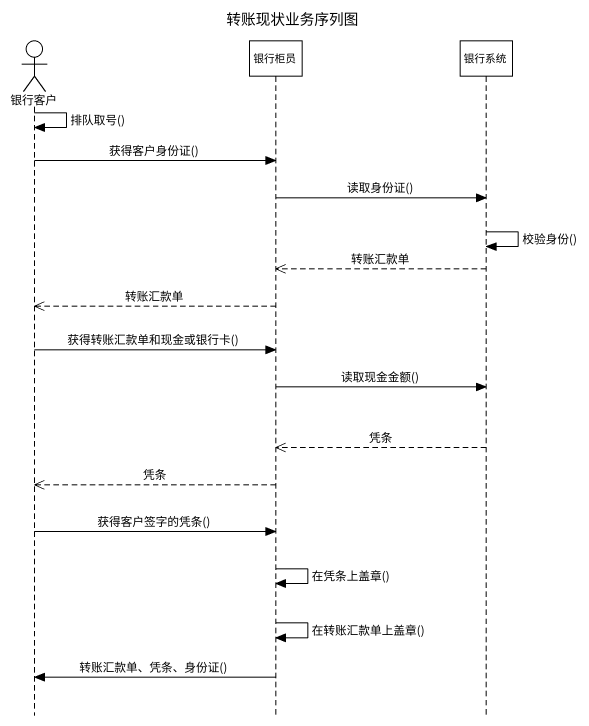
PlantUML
@startuml
title 转账现状业务序列图
hide footbox
actor 银行客户
participant 银行柜员
participant 银行系统

银行客户 -> 银行客户 : 排队取号()
银行客户 -> 银行柜员 : 获得客户身份证()
银行柜员 -> 银行系统 : 读取身份证()
银行系统 -> 银行系统 : 校验身份()
银行系统 -->> 银行柜员 : 转账汇款单
银行柜员 -->> 银行客户 : 转账汇款单
银行客户 -> 银行柜员 : 获得转账汇款单和现金或银行卡()
银行柜员 -> 银行系统 : 读取现金金额()
银行系统 -->> 银行柜员 : 凭条
银行柜员 -->> 银行客户 : 凭条
银行客户 -> 银行柜员 : 获得客户签字的凭条()
银行柜员 -> 银行柜员 : 在凭条上盖章()
银行柜员 -> 银行柜员 : 在转账汇款单上盖章()
银行柜员 -> 银行客户 : 转账汇款单、凭条、身份证()
@enduml
